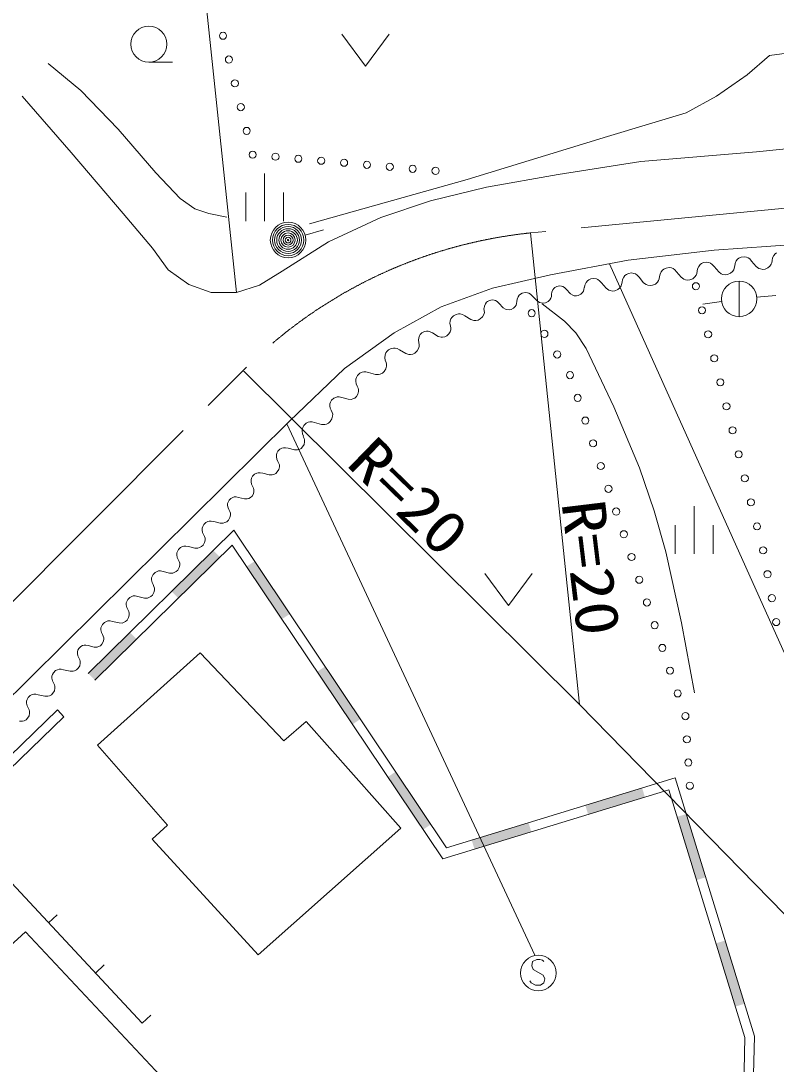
# Model space of a CAD drawing. Units: millimetres, scale not verified. Extents: x 40000 to 680000, y 20000 to 380000.
# Drawn here: x 104232 to 136099, y 276122 to 320131 of the extents above; entities that cross this region are included whole.
import ezdxf
from ezdxf.enums import TextEntityAlignment as Align

# ---------------------------------------------------------------- set-up
doc = ezdxf.new("R2010")
doc.units = ezdxf.units.MM
doc.header["$LTSCALE"] = 1000
doc.linetypes.add('CHAIN', pattern=[18.5, 12, -1.5, 3.5, -1.5])
doc.layers.add('M-WORK', color=1, linetype='Continuous', lineweight=13)
doc.styles.add('ＭＳ 明朝', font='')
doc.styles.get('ＭＳ 明朝').set_extended_font_data('MS Mincho')

msp = doc.modelspace()

# ---------------------------------------------------------------- hatches: boundary and pattern name
at = {"layer": 'M-WORK'}
for points in [[(110593, 296064), (112352, 297795), (112632, 297510), (110873, 295779)], [(114092, 297334), (115581, 295115), (115249, 294892), (113760, 297111)], [(107075, 292600), (108834, 294332), (109115, 294047), (107356, 292315)], [(117069, 292896), (118558, 290677), (118226, 290454), (116737, 292673)], [(120047, 288458), (121535, 286238), (121203, 286016), (119714, 288235)], [(128048, 287039), (130445, 287771), (130562, 287388), (128165, 286656)], [(132303, 286670), (133122, 284002), (132739, 283885), (131920, 286553)], [(123253, 285575), (125651, 286307), (125768, 285924), (123370, 285192)], [(133941, 281334), (134760, 278666), (134378, 278549), (133559, 281217)]]:
    msp.add_hatch(color=256, dxfattribs=at).paths.add_polyline_path(points)

# ---------------------------------------------------------------- linework, layer by layer
for p, q in [((113329, 308677), (111127, 329619)), ((117770, 319573), (118770, 318213)), ((118770, 318213), (119770, 319573)), ((135817, 318673), (138893, 319084)), ((134881, 317855), (135817, 318673)), ((105384, 318338), (106760, 317193)), ((109630, 318387), (110630, 318387)), ((133587, 316953), (134881, 317855)), ((104289, 316949), (106357, 314585)), ((106760, 317193), (108340, 315558)), ((132309, 316255), (133587, 316953)), ((128979, 315257), (132309, 316255)), ((135272, 314609), (150368, 316117)), ((108340, 315558), (109920, 313719)), ((123057, 313434), (128979, 315257)), ((106357, 314585), (108543, 312005)), ((130394, 314200), (135272, 314609)), ((126908, 313649), (130394, 314200)), ((109920, 313719), (110956, 312643)), ((114517, 313687), (114517, 311687)), ((116414, 311562), (123057, 313434)), ((123882, 313117), (126908, 313649)), ((121519, 312546), (123882, 313117)), ((110956, 312643), (111569, 312207)), ((113717, 312887), (113717, 311687)), ((115317, 312887), (115317, 311687)), ((119418, 311835), (121519, 312546)), ((111569, 312207), (112164, 311998)), ((108543, 312005), (109784, 310548)), ((112164, 311998), (112927, 311848)), ((117212, 310811), (119418, 311835)), ((116229, 311090), (116998, 311309)), ((125733, 311186), (127806, 291294)), ((133487, 310459), (148971, 311541)), ((115263, 309570), (117212, 310811)), ((109784, 310548), (110453, 309622)), ((129856, 310034), (133487, 310459)), ((136001, 310233), (136055, 310306)), ((136055, 310306), (136114, 310346)), ((126582, 309423), (129856, 310034)), ((139634, 286345), (129075, 309888)), ((132834, 309775), (132888, 309848)), ((132888, 309848), (132947, 309889)), ((132947, 309889), (133037, 309934)), ((133037, 309934), (133164, 309952)), ((133164, 309952), (133263, 309934)), ((133263, 309934), (133331, 309912)), ((133331, 309912), (133404, 309858)), ((133404, 309858), (133481, 309772)), ((134350, 309800), (134368, 309900)), ((134368, 309900), (134417, 310004)), ((134417, 310004), (134471, 310077)), ((134471, 310077), (134530, 310118)), ((134530, 310118), (134621, 310163)), ((134621, 310163), (134747, 310181)), ((134747, 310181), (134847, 310163)), ((134847, 310163), (134915, 310141)), ((134915, 310141), (134987, 310087)), ((134987, 310087), (135064, 310001)), ((135064, 310001), (135259, 309770)), ((135839, 309789), (135893, 309862)), ((135893, 309862), (135915, 309930)), ((135915, 309930), (135933, 310029)), ((135933, 310029), (135951, 310129)), ((135951, 310129), (136001, 310233)), ((110453, 309622), (111320, 309012)), ((114298, 308979), (115263, 309570)), ((124134, 308854), (126582, 309423)), ((129667, 309318), (129721, 309390)), ((129721, 309390), (129779, 309431)), ((129779, 309431), (129870, 309477)), ((129870, 309477), (129997, 309495)), ((129997, 309495), (130096, 309477)), ((130096, 309477), (130164, 309454)), ((130164, 309454), (130237, 309400)), ((130237, 309400), (130314, 309314)), ((131183, 309343), (131200, 309442)), ((131200, 309442), (131250, 309547)), ((131250, 309547), (131304, 309619)), ((131304, 309619), (131363, 309660)), ((131363, 309660), (131453, 309705)), ((131453, 309705), (131580, 309724)), ((131580, 309724), (131680, 309706)), ((131680, 309706), (131748, 309683)), ((131748, 309683), (131820, 309629)), ((131820, 309629), (131897, 309543)), ((131897, 309543), (132092, 309313)), ((132671, 309332), (132726, 309404)), ((132726, 309404), (132748, 309472)), ((132748, 309472), (132766, 309572)), ((132766, 309572), (132784, 309671)), ((132784, 309671), (132834, 309775)), ((133481, 309772), (133676, 309541)), ((133676, 309541), (133785, 309460)), ((133785, 309460), (133852, 309438)), ((133852, 309438), (133952, 309420)), ((133952, 309420), (134047, 309433)), ((134047, 309433), (134169, 309483)), ((134169, 309483), (134255, 309560)), ((134255, 309560), (134309, 309633)), ((134309, 309633), (134332, 309701)), ((134332, 309701), (134350, 309800)), ((135259, 309770), (135368, 309689)), ((135368, 309689), (135436, 309666)), ((135436, 309666), (135536, 309649)), ((135536, 309649), (135631, 309662)), ((135631, 309662), (135753, 309712)), ((135753, 309712), (135839, 309789)), ((111320, 309012), (112265, 308677)), ((113329, 308677), (114298, 308979)), ((126844, 308929), (126953, 308951)), ((126953, 308951), (127041, 308941)), ((128015, 308885), (128033, 308985)), ((128033, 308985), (128083, 309089)), ((128083, 309089), (128137, 309161)), ((128137, 309161), (128196, 309202)), ((128196, 309202), (128286, 309248)), ((128286, 309248), (128413, 309266)), ((128413, 309266), (128513, 309248)), ((128513, 309248), (128581, 309226)), ((128581, 309226), (128653, 309171)), ((128653, 309171), (128730, 309085)), ((128730, 309085), (128925, 308855)), ((129504, 308874), (129559, 308947)), ((129559, 308947), (129581, 309014)), ((129581, 309014), (129599, 309114)), ((129599, 309114), (129617, 309214)), ((129617, 309214), (129667, 309318)), ((130314, 309314), (130509, 309084)), ((130509, 309084), (130617, 309003)), ((130617, 309003), (130685, 308980)), ((130685, 308980), (130785, 308962)), ((130785, 308962), (130880, 308976)), ((130880, 308976), (131002, 309026)), ((131002, 309026), (131088, 309103)), ((131088, 309103), (131142, 309175)), ((131142, 309175), (131165, 309243)), ((131165, 309243), (131183, 309343)), ((132092, 309313), (132201, 309231)), ((132201, 309231), (132269, 309209)), ((132269, 309209), (132368, 309191)), ((132368, 309191), (132463, 309205)), ((132463, 309205), (132586, 309255)), ((132586, 309255), (132671, 309332)), ((134541, 309152), (134541, 307652)), ((112265, 308677), (113329, 308677)), ((121959, 308063), (124134, 308854)), ((125209, 308488), (125256, 308559)), ((125256, 308559), (125308, 308601)), ((125308, 308601), (125390, 308648)), ((125390, 308648), (125508, 308673)), ((125508, 308673), (125602, 308662)), ((125602, 308662), (125667, 308644)), ((125667, 308644), (125738, 308598)), ((125738, 308598), (125815, 308522)), ((125815, 308522), (126010, 308317)), ((126615, 308504), (126626, 308598)), ((126626, 308598), (126637, 308686)), ((126637, 308686), (126674, 308779)), ((126674, 308779), (126718, 308846)), ((126718, 308846), (126767, 308884)), ((126767, 308884), (126844, 308929)), ((127041, 308941), (127102, 308925)), ((127102, 308925), (127168, 308881)), ((127168, 308881), (127240, 308811)), ((127240, 308811), (127422, 308620)), ((127422, 308620), (127522, 308554)), ((127522, 308554), (127582, 308538)), ((127582, 308538), (127670, 308528)), ((127670, 308528), (127752, 308545)), ((127752, 308545), (127856, 308595)), ((127856, 308595), (127927, 308667)), ((127927, 308667), (127971, 308733)), ((127971, 308733), (127987, 308794)), ((127987, 308794), (127997, 308881)), ((128925, 308855), (129034, 308774)), ((129034, 308774), (129102, 308751)), ((129102, 308751), (129201, 308733)), ((129201, 308733), (129296, 308747)), ((129296, 308747), (129418, 308797)), ((129418, 308797), (129504, 308874)), ((135288, 308472), (136084, 308547)), ((123786, 308010), (123797, 308098)), ((123797, 308098), (123835, 308192)), ((123835, 308192), (123878, 308258)), ((123878, 308258), (123927, 308297)), ((123927, 308297), (124004, 308341)), ((124004, 308341), (124113, 308364)), ((124113, 308364), (124201, 308353)), ((124201, 308353), (124262, 308337)), ((124262, 308337), (124328, 308294)), ((124328, 308294), (124400, 308223)), ((124400, 308223), (124582, 308032)), ((125016, 308007), (125087, 308079)), ((125087, 308079), (125131, 308145)), ((125131, 308145), (125147, 308206)), ((125147, 308206), (125157, 308294)), ((125157, 308294), (125168, 308388)), ((125168, 308388), (125209, 308488)), ((126010, 308317), (126117, 308247)), ((126117, 308247), (126181, 308230)), ((126181, 308230), (126276, 308219)), ((126276, 308219), (126364, 308237)), ((126364, 308237), (126475, 308291)), ((126475, 308291), (126551, 308368)), ((126551, 308368), (126598, 308439)), ((126598, 308439), (126615, 308504)), ((133799, 308293), (133008, 308177)), ((119982, 306976), (121959, 308063)), ((122418, 307619), (122488, 307692)), ((122488, 307692), (122601, 307751)), ((122601, 307751), (122701, 307767)), ((122701, 307767), (122773, 307769)), ((122773, 307769), (122859, 307742)), ((122859, 307742), (122960, 307686)), ((122960, 307686), (123221, 307534)), ((123607, 307555), (123705, 307643)), ((123705, 307643), (123761, 307744)), ((123761, 307744), (123788, 307830)), ((123786, 307902), (123770, 308002)), ((123788, 307830), (123786, 307902)), ((124582, 308032), (124682, 307967)), ((124682, 307967), (124742, 307951)), ((124742, 307951), (124830, 307940)), ((124830, 307940), (124912, 307957)), ((124912, 307957), (125016, 308007)), ((122336, 307360), (122349, 307475)), ((122353, 307260), (122336, 307360)), ((122349, 307475), (122376, 307561)), ((122368, 307166), (122353, 307260)), ((122376, 307561), (122418, 307619)), ((123221, 307534), (123350, 307493)), ((123350, 307493), (123422, 307494)), ((123422, 307494), (123522, 307511)), ((123522, 307511), (123607, 307555)), ((117881, 305468), (119982, 306976)), ((121008, 306658), (121020, 306766)), ((121020, 306766), (121045, 306847)), ((121045, 306847), (121084, 306901)), ((121084, 306901), (121150, 306969)), ((121150, 306969), (121257, 307025)), ((121257, 307025), (121350, 307040)), ((121350, 307040), (121417, 307041)), ((121417, 307041), (121498, 307016)), ((121498, 307016), (121593, 306964)), ((121593, 306964), (121837, 306821)), ((121837, 306821), (121959, 306783)), ((121959, 306783), (122026, 306784)), ((122026, 306784), (122120, 306799)), ((122120, 306799), (122199, 306841)), ((122199, 306841), (122292, 306923)), ((122292, 306923), (122344, 307018)), ((122344, 307018), (122369, 307099)), ((122369, 307099), (122368, 307166)), ((119741, 306255), (119854, 306314)), ((119854, 306314), (119954, 306330)), ((119954, 306330), (120026, 306331)), ((120026, 306331), (120112, 306304)), ((120959, 306206), (121014, 306307)), ((121024, 306565), (121008, 306658)), ((121014, 306307), (121041, 306393)), ((121040, 306465), (121024, 306565)), ((121041, 306393), (121040, 306465)), ((119590, 305923), (119602, 306037)), ((119606, 305823), (119590, 305923)), ((119602, 306037), (119629, 306124)), ((119629, 306124), (119671, 306182)), ((119671, 306182), (119741, 306255)), ((120112, 306304), (120213, 306249)), ((120213, 306249), (120474, 306096)), ((120474, 306096), (120603, 306056)), ((120603, 306056), (120675, 306057)), ((120675, 306057), (120775, 306073)), ((120775, 306073), (120860, 306118)), ((120860, 306118), (120959, 306206)), ((115560, 303243), (117881, 305468)), ((119557, 305340), (119629, 305451)), ((119639, 305722), (119597, 305814)), ((119629, 305451), (119656, 305563)), ((119659, 305654), (119639, 305722)), ((119656, 305563), (119659, 305654)), ((127806, 291294), (113612, 305384)), ((118365, 304931), (118368, 305022)), ((118368, 305022), (118393, 305089)), ((118393, 305089), (118442, 305177)), ((118442, 305177), (118535, 305265)), ((118535, 305265), (118627, 305306)), ((118627, 305306), (118696, 305327)), ((118696, 305327), (118787, 305323)), ((118787, 305323), (118899, 305297)), ((118899, 305297), (119190, 305218)), ((119190, 305218), (119326, 305213)), ((119326, 305213), (119395, 305233)), ((119395, 305233), (119487, 305275)), ((119487, 305275), (119557, 305340)), ((118383, 304817), (118365, 304931)), ((118425, 304725), (118383, 304817)), ((118464, 304639), (118425, 304725)), ((118483, 304574), (118464, 304639)), ((118480, 304490), (118483, 304574)), ((117296, 304045), (117342, 304128)), ((117342, 304128), (117430, 304210)), ((117430, 304210), (117516, 304249)), ((117516, 304249), (117581, 304268)), ((117581, 304268), (117665, 304265)), ((117665, 304265), (117771, 304240)), ((117771, 304240), (118044, 304166)), ((118044, 304166), (118171, 304161)), ((118171, 304161), (118235, 304180)), ((118235, 304180), (118322, 304219)), ((118322, 304219), (118388, 304281)), ((118388, 304281), (118455, 304384)), ((118455, 304384), (118480, 304490)), ((117270, 303897), (117273, 303982)), ((117287, 303790), (117270, 303897)), ((117273, 303982), (117296, 304045)), ((117326, 303704), (117287, 303790)), ((117368, 303612), (117326, 303704)), ((77523, 265639), (115560, 303243)), ((117216, 303164), (117286, 303230)), ((117286, 303230), (117358, 303340)), ((117358, 303340), (117385, 303453)), ((117388, 303543), (117368, 303612)), ((117385, 303453), (117388, 303543)), ((125916, 280713), (115450, 303134)), ((116094, 302820), (116097, 302911)), ((116113, 302707), (116094, 302820)), ((116097, 302911), (116123, 302978)), ((116123, 302978), (116171, 303067)), ((116171, 303067), (116265, 303154)), ((116265, 303154), (116357, 303196)), ((116357, 303196), (116426, 303216)), ((116426, 303216), (116516, 303213)), ((116516, 303213), (116628, 303186)), ((116628, 303186), (116920, 303107)), ((116920, 303107), (117055, 303102)), ((117055, 303102), (117124, 303123)), ((117124, 303123), (117216, 303164)), ((116155, 302614), (116113, 302707)), ((116185, 302518), (116143, 302604)), ((116184, 302264), (116206, 302370)), ((116206, 302455), (116185, 302518)), ((116206, 302370), (116206, 302455)), ((115035, 301890), (115078, 301975)), ((115078, 301975), (115164, 302059)), ((115164, 302059), (115249, 302101)), ((115249, 302101), (115313, 302121)), ((115313, 302121), (115398, 302121)), ((115398, 302121), (115504, 302099)), ((115504, 302099), (115779, 302033)), ((115779, 302033), (115906, 302032)), ((115906, 302032), (115970, 302053)), ((115970, 302053), (116055, 302095)), ((116055, 302095), (116119, 302158)), ((116119, 302158), (116184, 302264)), ((115013, 301742), (115014, 301827)), ((115034, 301635), (115013, 301742)), ((115014, 301827), (115035, 301890)), ((115076, 301550), (115034, 301635)), ((115117, 301465), (115076, 301550)), ((114096, 301006), (114181, 301047)), ((114181, 301047), (114245, 301068)), ((114245, 301068), (114330, 301068)), ((114330, 301068), (114436, 301046)), ((114436, 301046), (114711, 300980)), ((114902, 301000), (114987, 301042)), ((114987, 301042), (115051, 301105)), ((115051, 301105), (115116, 301211)), ((115116, 301211), (115138, 301317)), ((115138, 301401), (115117, 301465)), ((115138, 301317), (115138, 301401)), ((113945, 300688), (113946, 300773)), ((113966, 300582), (113945, 300688)), ((113946, 300773), (113967, 300837)), ((113967, 300837), (114010, 300921)), ((114010, 300921), (114096, 301006)), ((114711, 300980), (114838, 300979)), ((114838, 300979), (114902, 301000)), ((114008, 300497), (113966, 300582)), ((113985, 300081), (114045, 300180)), ((114047, 300418), (114008, 300497)), ((114045, 300180), (114065, 300279)), ((114066, 300358), (114047, 300418)), ((114065, 300279), (114066, 300358)), ((112953, 299772), (112973, 299831)), ((112953, 299693), (112953, 299772)), ((112973, 299831), (113014, 299910)), ((113014, 299910), (113093, 299989)), ((113093, 299989), (113173, 300028)), ((113173, 300028), (113232, 300047)), ((113232, 300047), (113311, 300046)), ((113311, 300046), (113410, 300026)), ((113410, 300026), (113667, 299965)), ((113667, 299965), (113786, 299964)), ((113786, 299964), (113846, 299983)), ((113846, 299983), (113925, 300022)), ((113925, 300022), (113985, 300081)), ((112972, 299593), (112953, 299693)), ((113011, 299514), (112972, 299593)), ((113053, 299429), (113011, 299514)), ((113051, 299174), (113073, 299280)), ((113073, 299365), (113053, 299429)), ((113073, 299280), (113073, 299365)), ((132636, 299653), (132636, 297653)), ((111903, 298800), (111946, 298885)), ((111946, 298885), (112031, 298969)), ((112031, 298969), (112116, 299011)), ((112116, 299011), (112180, 299032)), ((112180, 299032), (112265, 299031)), ((112265, 299031), (112371, 299009)), ((112371, 299009), (112646, 298944)), ((112646, 298944), (112773, 298943)), ((112773, 298943), (112837, 298964)), ((112837, 298964), (112922, 299005)), ((112922, 299005), (112986, 299069)), ((112986, 299069), (113051, 299174)), ((131836, 298853), (131836, 297653)), ((133436, 298853), (133436, 297653)), ((107075, 292600), (113213, 298644)), ((111880, 298652), (111881, 298737)), ((111901, 298546), (111880, 298652)), ((111881, 298737), (111903, 298800)), ((111943, 298461), (111901, 298546)), ((111985, 298376), (111943, 298461)), ((113213, 298644), (122197, 285252)), ((107356, 292315), (113150, 298020)), ((110963, 297916), (111048, 297958)), ((111048, 297958), (111112, 297978)), ((111112, 297978), (111197, 297978)), ((111197, 297978), (111303, 297956)), ((111303, 297956), (111578, 297890)), ((111769, 297910), (111854, 297952)), ((111854, 297952), (111918, 298015)), ((111918, 298015), (111983, 298121)), ((111983, 298121), (112005, 298227)), ((112005, 298312), (111985, 298376)), ((112005, 298227), (112005, 298312)), ((113150, 298020), (122030, 284783)), ((110812, 297599), (110813, 297684)), ((110833, 297493), (110812, 297599)), ((110813, 297684), (110835, 297747)), ((110835, 297747), (110878, 297832)), ((110878, 297832), (110963, 297916)), ((111578, 297890), (111705, 297890)), ((111705, 297890), (111769, 297910)), ((110875, 297407), (110833, 297493)), ((110851, 296962), (110915, 297068)), ((110917, 297322), (110875, 297407)), ((110915, 297068), (110937, 297174)), ((110937, 297258), (110917, 297322)), ((110937, 297174), (110937, 297258)), ((109745, 296630), (109767, 296694)), ((109745, 296545), (109745, 296630)), ((109767, 296694), (109810, 296778)), ((109810, 296778), (109895, 296863)), ((109895, 296863), (109980, 296904)), ((109980, 296904), (110044, 296925)), ((110044, 296925), (110129, 296925)), ((110129, 296925), (110235, 296903)), ((110235, 296903), (110510, 296837)), ((110510, 296837), (110638, 296836)), ((110638, 296836), (110701, 296857)), ((110701, 296857), (110786, 296899)), ((110786, 296899), (110851, 296962)), ((123801, 296822), (124801, 295462)), ((124801, 295462), (125801, 296822)), ((109765, 296439), (109745, 296545)), ((109807, 296354), (109765, 296439)), ((109849, 296269), (109807, 296354)), ((109869, 296205), (109849, 296269)), ((109869, 296120), (109869, 296205)), ((108742, 295725), (108827, 295809)), ((108827, 295809), (108912, 295851)), ((108912, 295851), (108976, 295872)), ((108976, 295872), (109061, 295871)), ((109061, 295871), (109167, 295849)), ((109167, 295849), (109442, 295784)), ((109442, 295784), (109570, 295783)), ((109570, 295783), (109633, 295804)), ((109633, 295804), (109718, 295846)), ((109718, 295846), (109783, 295909)), ((109783, 295909), (109847, 296014)), ((109847, 296014), (109869, 296120)), ((108677, 295577), (108699, 295640)), ((108677, 295492), (108677, 295577)), ((108697, 295386), (108677, 295492)), ((108739, 295301), (108697, 295386)), ((108699, 295640), (108742, 295725)), ((108715, 294855), (108779, 294961)), ((108781, 295216), (108739, 295301)), ((108779, 294961), (108801, 295067)), ((108801, 295152), (108781, 295216)), ((108801, 295067), (108801, 295152)), ((107609, 294524), (107631, 294587)), ((107609, 294439), (107609, 294524)), ((107629, 294333), (107609, 294439)), ((107631, 294587), (107674, 294672)), ((107674, 294672), (107759, 294756)), ((107759, 294756), (107844, 294798)), ((107844, 294798), (107908, 294819)), ((107908, 294819), (107993, 294818)), ((107993, 294818), (108099, 294796)), ((108099, 294796), (108374, 294731)), ((108374, 294731), (108502, 294730)), ((108502, 294730), (108565, 294750)), ((108565, 294750), (108650, 294792)), ((108650, 294792), (108715, 294855)), ((107671, 294247), (107629, 294333)), ((107710, 294168), (107671, 294247)), ((107708, 293930), (107729, 294029)), ((107729, 294108), (107710, 294168)), ((107729, 294029), (107729, 294108)), ((106616, 293522), (106637, 293581)), ((106637, 293581), (106677, 293660)), ((106677, 293660), (106757, 293739)), ((106757, 293739), (106836, 293778)), ((106836, 293778), (106896, 293797)), ((106896, 293797), (106975, 293797)), ((106975, 293797), (107074, 293776)), ((107074, 293776), (107331, 293715)), ((107331, 293715), (107449, 293714)), ((107449, 293714), (107509, 293734)), ((107509, 293734), (107588, 293773)), ((107588, 293773), (107648, 293832)), ((107648, 293832), (107708, 293930)), ((106616, 293443), (106616, 293522)), ((106635, 293344), (106616, 293443)), ((106674, 293264), (106635, 293344)), ((106716, 293179), (106674, 293264)), ((106737, 293115), (106716, 293179)), ((106736, 293031), (106737, 293115)), ((111793, 293477), (107466, 289582)), ((115334, 289756), (111793, 293477)), ((105609, 292635), (105694, 292720)), ((105694, 292720), (105780, 292761)), ((105780, 292761), (105843, 292782)), ((105843, 292782), (105928, 292782)), ((105928, 292782), (106034, 292760)), ((106034, 292760), (106310, 292694)), ((106310, 292694), (106437, 292693)), ((106437, 292693), (106501, 292714)), ((106501, 292714), (106586, 292756)), ((106586, 292756), (106650, 292819)), ((106650, 292819), (106714, 292925)), ((106714, 292925), (106736, 293031)), ((105544, 292487), (105566, 292551)), ((105544, 292402), (105544, 292487)), ((105564, 292296), (105544, 292402)), ((105606, 292211), (105564, 292296)), ((105566, 292551), (105609, 292635)), ((105582, 291766), (105646, 291871)), ((105648, 292126), (105606, 292211)), ((105646, 291871), (105668, 291977)), ((105669, 292062), (105648, 292126)), ((105668, 291977), (105669, 292062)), ((104476, 291434), (104498, 291498)), ((104476, 291349), (104476, 291434)), ((104496, 291243), (104476, 291349)), ((104498, 291498), (104541, 291582)), ((104541, 291582), (104627, 291666)), ((104627, 291666), (104712, 291708)), ((104712, 291708), (104775, 291729)), ((104775, 291729), (104860, 291728)), ((104860, 291728), (104966, 291706)), ((104966, 291706), (105242, 291641)), ((105242, 291641), (105369, 291640)), ((105369, 291640), (105433, 291661)), ((105433, 291661), (105518, 291703)), ((105518, 291703), (105582, 291766)), ((99732, 285219), (105773, 291067)), ((104538, 291158), (104496, 291243)), ((104580, 291073), (104538, 291158)), ((104578, 290818), (104600, 290924)), ((104601, 291009), (104580, 291073)), ((104600, 290924), (104601, 291009)), ((105773, 291067), (106051, 290779)), ((141876, 276882), (127806, 291294)), ((100010, 284931), (106051, 290779)), ((104174, 290588), (104301, 290587)), ((104301, 290587), (104365, 290607)), ((104365, 290607), (104450, 290649)), ((104450, 290649), (104514, 290713)), ((104514, 290713), (104578, 290818)), ((116268, 290576), (115334, 289756)), ((120259, 286077), (116268, 290576)), ((107466, 289582), (110415, 286206)), ((122197, 285252), (131835, 288195)), ((131835, 288195), (135179, 277302)), ((122030, 284783), (131570, 287696)), ((131570, 287696), (134778, 277245)), ((101447, 286322), (109353, 277843)), ((110415, 286206), (109775, 285608)), ((114246, 280736), (120259, 286077)), ((109775, 285608), (114246, 280736)), ((105400, 282083), (105766, 282424)), ((94624, 272808), (104428, 281703)), ((104428, 281703), (110122, 275634)), ((125824, 280445), (125794, 280265)), ((126004, 280535), (125824, 280445)), ((126124, 280535), (126004, 280535)), ((126244, 280505), (126124, 280535)), ((126304, 280445), (126244, 280505)), ((107376, 279963), (107742, 280304)), ((125794, 280265), (125854, 280115)), ((125854, 280115), (126274, 279875)), ((125764, 279545), (125704, 279635)), ((125944, 279455), (125764, 279545)), ((126304, 279545), (126154, 279455)), ((126274, 279875), (126334, 279725)), ((126334, 279725), (126304, 279545)), ((126154, 279455), (125944, 279455)), ((109353, 277843), (109719, 278184)), ((135179, 277302), (135084, 272624)), ((134778, 277245), (134685, 272658))]:
    msp.add_line(p, q, dxfattribs=at)
at = {"layer": 'M-WORK', "linetype": 'CHAIN'}
for p, q in [((158236, 314341), (125733, 311186)), ((76460, 268167), (113612, 305384))]:
    msp.add_line(p, q, dxfattribs=at)
at = {"layer": 'M-WORK'}
msp.add_lwpolyline([(132659, 291791), (132109, 294738), (131439, 297728), (130951, 299463), (130327, 301274), (129244, 303847), (128090, 306310), (127650, 306970), (127172, 307468), (126228, 308201)], dxfattribs=at)
for centre, radius in [((109630, 319147), 760), ((112761, 319502), 150), ((113011, 318499), 150), ((113261, 317495), 150), ((113511, 316492), 150), ((113761, 315488), 150), ((114011, 314485), 150), ((114975, 314400), 150), ((115940, 314315), 150), ((116904, 314230), 150), ((117869, 314145), 150), ((118834, 314060), 150), ((119798, 313975), 150), ((120763, 313890), 150), ((121728, 313805), 150), ((115507, 310885), 750), ((115507, 310885), 660), ((115507, 310885), 570), ((115507, 310885), 480), ((115507, 310885), 390), ((115507, 310885), 300), ((115507, 310885), 210), ((115507, 310885), 120), ((115507, 310885), 30), ((132714, 308935), 150), ((134541, 308402), 750), ((132972, 307922), 150), ((125782, 307799), 150), ((126322, 306929), 150), ((133230, 306909), 150), ((126861, 306058), 150), ((133488, 305896), 150), ((127401, 305187), 150), ((133745, 304883), 150), ((127726, 304228), 150), ((134003, 303870), 150), ((128050, 303269), 150), ((134261, 302858), 150), ((128375, 302310), 150), ((134519, 301845), 150), ((128700, 301351), 150), ((134777, 300832), 150), ((129024, 300392), 150), ((135034, 299819), 150), ((129349, 299433), 150), ((135292, 298806), 150), ((129673, 298474), 150), ((129998, 297515), 150), ((135550, 297794), 150), ((130323, 296556), 150), ((135734, 296786), 150), ((130647, 295597), 150), ((135918, 295778), 150), ((136102, 294770), 150), ((130972, 294638), 150), ((131297, 293679), 150), ((131621, 292720), 150), ((131946, 291761), 150), ((132271, 290802), 150), ((132333, 289824), 150), ((132395, 288845), 150), ((132457, 287866), 150), ((126064, 279965), 750)]:
    msp.add_circle(centre, radius, dxfattribs=at)
at = {"layer": 'M-WORK', "linetype": 'CHAIN'}
msp.add_arc((127806, 291294), 20000, 95.9492, 135.2085, dxfattribs=at)

# ---------------------------------------------------------------- texts
at = {"layer": 'M-WORK', "style": 'ＭＳ 明朝', "width": 1.15}
for rotation, p in [(315.8, (117521, 301017)), (276.9, (126495, 299739))]:
    msp.add_text('R=20', height=1833, rotation=rotation, dxfattribs=at).set_placement(p, align=Align.BOTTOM_LEFT)

doc.saveas('drawing.dxf')
